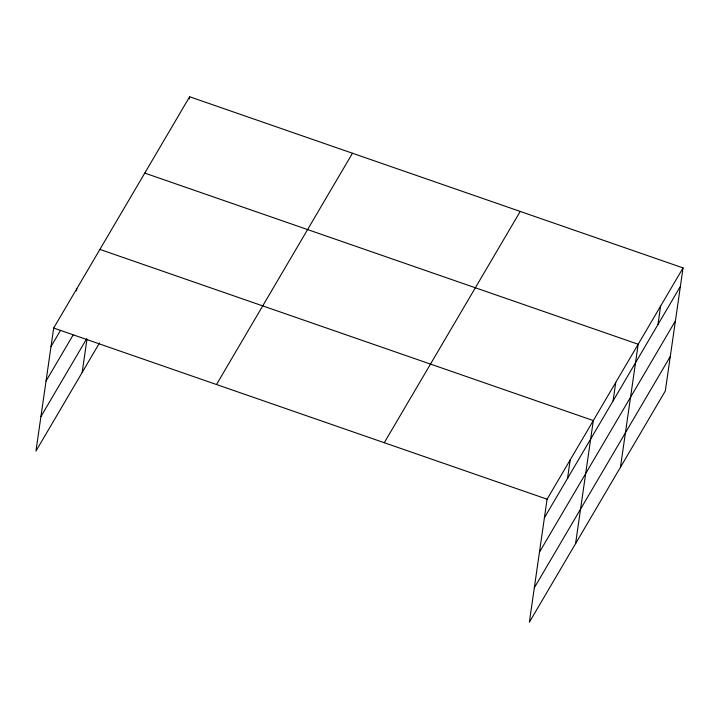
<?xml version="1.0" encoding="UTF-8"?>
<svg xmlns="http://www.w3.org/2000/svg" width="719" height="719" viewBox="0 0 719 719"><rect width="100%" height="100%" fill="white"/><g stroke="black" fill="none" stroke-linecap="round" stroke-linejoin="round"><path stroke-width="1.08" d="M683.05 267.917L547.087 499.202L529.355 622.241L665.318 390.956L683.05 267.917L189.645 96.759L53.682 328.044L35.95 451.083L99.564 342.864M76.475 290.907L76.789 288.732M82.173 372.442L86.99 339.026M189.331 98.943L189.645 96.759M567.534 478.396L570.203 459.89M575.586 543.6L593.319 420.57L99.905 249.412M613.082 400.914L615.752 382.409M620.452 467.278L638.184 344.248L144.771 173.09M657.948 324.593L660.617 306.087M51.013 346.549L60.594 330.246M46.043 381.043L73.104 335.018M40.92 416.589L86.586 338.91M216.5 384.53L352.463 153.246M384.261 442.724L520.223 211.44M544.418 517.707L680.381 286.423M539.448 552.201L675.411 320.917M534.334 587.747L670.288 356.462M53.682 328.044L547.087 499.202"/></g></svg>
